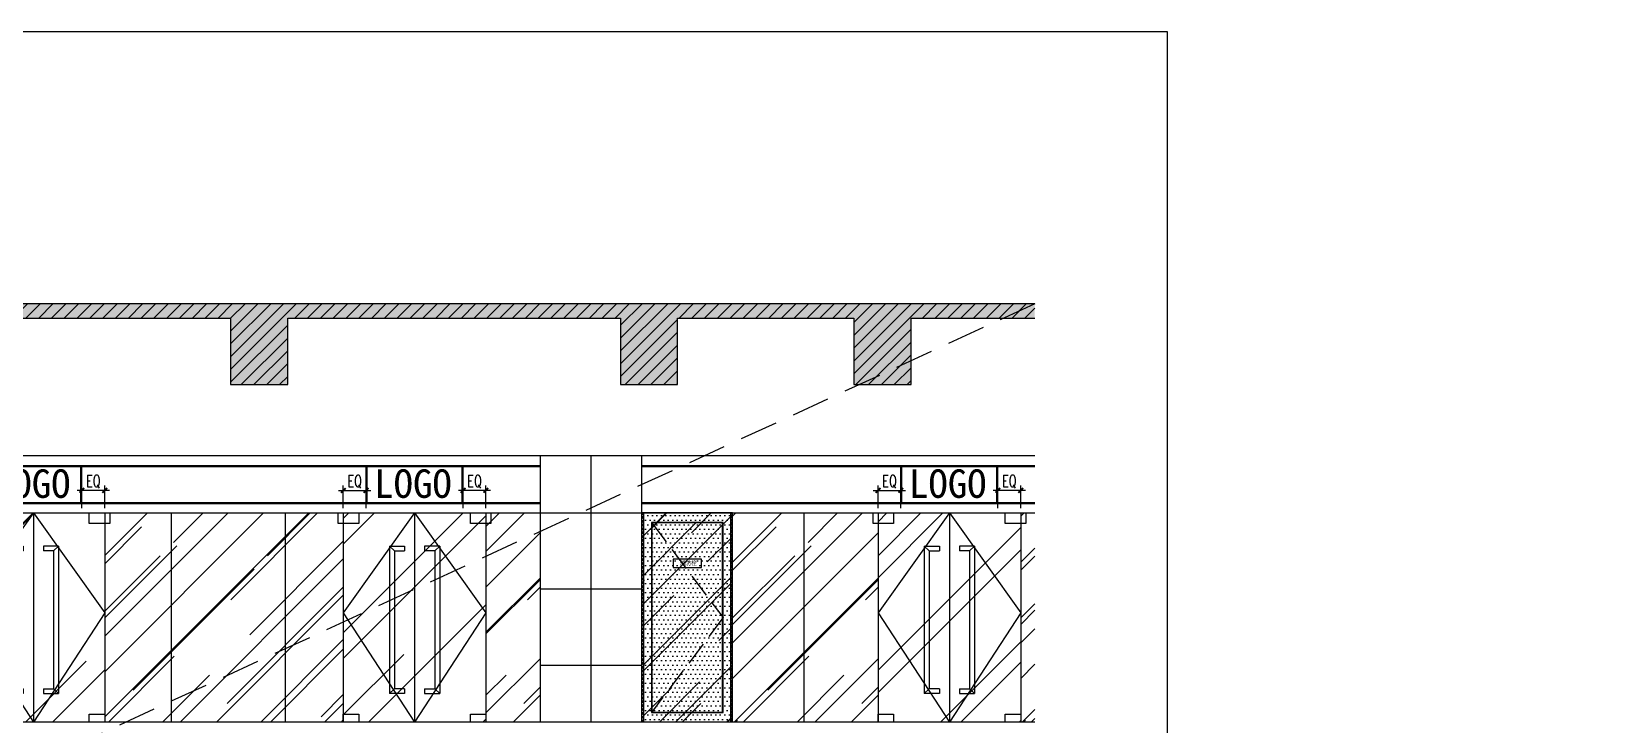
# Model space of a CAD drawing. Header units: millimetres. Extents: x 110215 to 630040, y -488650 to 141897.
# Drawn here: x 205620 to 222217, y 134608 to 141897 of the extents above; entities that cross this region are included whole.
import ezdxf
from ezdxf.enums import TextEntityAlignment as Align
from ezdxf.xclip import XClip

# ---------------------------------------------------------------- set-up
doc = ezdxf.new("R2010")
doc.units = ezdxf.units.MM
doc.header["$LTSCALE"] = 1000
doc.header["$XCLIPFRAME"] = 0
doc.linetypes.add('_DASH', pattern=[0.6, 0.4, -0.2])
doc.linetypes.add('DASH', pattern=[0.35, 0.25, -0.1])
doc.layers.get('Defpoints').update_dxf_attribs({"color": 2})
for name, color, linetype in [('0-140c立面材料填充', 250, 'Continuous'), ('0-140d立面材料分隔', 146, 'Continuous'), ('0-140立面图剖切线', 4, 'Continuous'), ('1', 4, 'Continuous'), ('7', 7, 'Continuous'), ('D-地面', 8, 'Continuous'), ('E立-ELEV1', 6, 'Continuous')]:
    doc.layers.add(name, color=color, linetype=linetype)
doc.styles.add('LOGO', font='arial.ttf', dxfattribs={"width": 0.9})
doc.styles.add('TXT', font='txt.shx', dxfattribs={"width": 0.7})
doc.styles.add('繁黑体', font='simhei.ttf')
doc.dimstyles.new('副本 1-50', dxfattribs={"dimscale": 50, "dimtxt": 2.5, "dimasz": 1, "dimexe": 1, "dimexo": 1, "dimgap": 0.6, "dimtad": 1, "dimdec": 0, "dimrnd": 5, "dimzin": 0, "dimdsep": 46, "dimtxsty": 'TXT', "dimblk": 'ARCHTICK', "dimcen": 4, "dimdle": 1, "dimclrd": 3, "dimclre": 3, "dimclrt": 3, "dimadec": 0, "dimazin": 0, "dimtfac": 1, "dimtdec": 0, "dimtix": 1, "dimtmove": 2, "dimatfit": 3, "dimldrblk": 'ARCHTICK', "dimfxl": 0, "dimtolj": 1, "dimtzin": 0, "dimarcsym": 0})

# ---------------------------------------------------------------- blocks, each defined once
blk = doc.blocks.new('_ArchTick')
at = {"color": 0, "linetype": 'ByBlock', "const_width": 0.4}
blk.add_lwpolyline([(-0.5, -0.5), (0.5, 0.5)], dxfattribs=at)
blk = doc.blocks.new('*D130')
at = {"color": 3, "lineweight": -2, "transparency": 16777216}
for p, q in [((2433331, 314145), (2433331, 314382)), ((2433571, 314145), (2433571, 314382)), ((2433621, 314332), (2433281, 314332))]:
    blk.add_line(p, q, dxfattribs=at)
at = {"layer": 'Defpoints', "color": 0, "transparency": 16777216}
for p in [(2433331, 314332), (2433331, 314095), (2433571, 314095)]:
    blk.add_point(p, dxfattribs=at)
at = {"color": 3, "lineweight": -2, "transparency": 16777216, "xscale": 50, "yscale": 50, "zscale": 50, "rotation": 180}
blk.add_blockref('_ArchTick', (2433331, 314332), dxfattribs=at)
at = {"color": 3, "lineweight": -2, "transparency": 16777216, "xscale": 50, "yscale": 50, "zscale": 50}
blk.add_blockref('_ArchTick', (2433571, 314332), dxfattribs=at)
at = {"color": 3, "transparency": 16777216, "insert": (2433451, 314425), "char_height": 125, "attachment_point": 5, "style": 'TXT'}
blk.add_mtext('\\A1;EQ', dxfattribs=at)
blk = doc.blocks.new('*D131')
at = {"color": 3, "lineweight": -2, "transparency": 16777216}
for p, q in [((2432071, 314145), (2432071, 314382)), ((2432311, 314145), (2432311, 314382)), ((2432021, 314332), (2432361, 314332))]:
    blk.add_line(p, q, dxfattribs=at)
at = {"layer": 'Defpoints', "color": 0, "transparency": 16777216}
for p in [(2432311, 314332), (2432071, 314095), (2432311, 314095)]:
    blk.add_point(p, dxfattribs=at)
at = {"color": 3, "lineweight": -2, "transparency": 16777216, "xscale": 50, "yscale": 50, "zscale": 50, "rotation": 180}
blk.add_blockref('_ArchTick', (2432071, 314332), dxfattribs=at)
at = {"color": 3, "lineweight": -2, "transparency": 16777216, "xscale": 50, "yscale": 50, "zscale": 50}
blk.add_blockref('_ArchTick', (2432311, 314332), dxfattribs=at)
at = {"color": 3, "transparency": 16777216, "insert": (2432191, 314425), "char_height": 125, "attachment_point": 5, "style": 'TXT'}
blk.add_mtext('\\A1;EQ', dxfattribs=at)
blk = doc.blocks.new('sfcdsdfs')
h = blk.add_hatch()
h.set_pattern_fill('玻璃', color=8, scale=500, angle=45)
h.set_pattern_definition([(45, (200271.63, 101466.2), (424.264, 1131.37), [7500, -1000, 2500, -500]), (45, (200565.1, 102113.2), (-823.78, 116.673), [1500, -165, 3000, -375]), (45, (200147.9, 101943.5), (1601.597, 2075.358), [4000, -700, 2000, -500])])
h.paths.add_polyline_path([(208729, 105040), (208729, 107240), (209644, 107240), (209644, 105040)])
at = {"layer": 'D-地面'}
h = blk.add_hatch(dxfattribs=at)
h.set_pattern_fill('DOTS', color=8, scale=30, style=0)
h.set_pattern_definition([(0, (200291.63, 101466.21), (23.8125, 47.625), [0, -47.625])])
h.paths.add_polyline_path([(209637, 105040), (208737, 105040), (208737, 107300), (209637, 107300)])
h.paths.add_polyline_path([(209632, 105040), (208742, 105040), (208742, 107300), (209632, 107300)])
h.paths.add_polyline_path([(208729, 105040), (208729, 107240), (209644, 107240), (209644, 105040)])
at = {"layer": 'E立-ELEV1'}
h = blk.add_hatch(dxfattribs=at)
h.set_pattern_fill('ANSI32', color=8, scale=3, style=0)
h.set_pattern_definition([(45, (212132.205, 104063.435), (-20.20558, 20.20558), []), (45, (212145.675, 104063.435), (-20.20558, 20.20558), [])])
h.paths.add_polyline_path([(208729, 105040), (208709, 105040), (208709, 107240), (208729, 107240)])
h = blk.add_hatch(dxfattribs=at)
h.set_pattern_fill('ANSI32', color=8, scale=3, style=0)
h.set_pattern_definition([(45, (211197.205, 104063.435), (-20.20558, 20.20558), []), (45, (211210.675, 104063.435), (-20.20558, 20.20558), [])])
h.paths.add_polyline_path([(209664, 105040), (209644, 105040), (209644, 107240), (209664, 107240)])
at = {"color": 1}
for p, q in [((208709, 105040), (208709, 107240)), ((209664, 107240), (208709, 107240)), ((208729, 105040), (208729, 107240)), ((209644, 105040), (209644, 107240)), ((209664, 105040), (209664, 107240)), ((209664, 105040), (209664, 107240)), ((209664, 105040), (208709, 105040))]:
    blk.add_line(p, q, dxfattribs=at)
at = {"color": 8, "linetype": 'DASH'}
blk.add_lwpolyline([(208814, 107135), (209564, 106140), (208809, 105140)], dxfattribs=at)
at = {"layer": '7', "color": 3}
blk.add_lwpolyline([(209336, 106666), (209336, 106755), (209038, 106755), (209038, 106666)], close=True, dxfattribs=at)
at = {"layer": 'E立-ELEV1', "color": 8}
blk.add_line((209564, 107140), (208809, 107140), dxfattribs=at)
at = {"layer": 'E立-ELEV1', "color": 4}
blk.add_lwpolyline([(208809, 107140), (208809, 105140), (209564, 105140), (209564, 107140)], dxfattribs=at)
at = {"layer": 'E立-ELEV1', "color": 3}
blk.add_lwpolyline([(208814, 107135), (208814, 105145), (209559, 105145), (209559, 107135), (208814, 107135)], close=True, dxfattribs=at)
at = {"layer": '1', "color": 3, "style": 'LOGO', "width": 0.9}
blk.add_text('消防栓', height=48, dxfattribs=at).set_placement((209287, 106689, 274), align=Align.RIGHT)
blk = doc.blocks.new('kjlkj')
at = {"layer": '0-140c立面材料填充'}
h = blk.add_hatch(dxfattribs=at)
h.set_pattern_fill('AR-RROOF', color=256, scale=50, angle=45, style=0)
h.set_pattern_definition([(45, (2419215.6, 311894.9), (1077.63, 2873.68), [19050, -2540, 6350, -1270]), (45, (2419961, 313538.3), (-2092.4, 296.35), [3810, -419.1, 7620, -952.5]), (45, (2418901.25, 313107.2), (4068.056, 5271.41), [10160, -1778, 5080, -1270])])
h.paths.add_polyline_path([(2433571.1, 314094.9), (2432071.1, 314094.9), (2432071.1, 311894.9), (2433571.1, 311894.9)])
at = {"color": 8}
for p, q in [((2432311.1, 314194.9), (2432311.1, 314594.9)), ((2432321.1, 314194.9), (2432321.1, 314594.9)), ((2433321.1, 314194.9), (2433321.1, 314594.9)), ((2433331.1, 314194.9), (2433331.1, 314594.9))]:
    blk.add_line(p, q, dxfattribs=at)
for points in [[(2432821.1, 314094.9), (2432071.1, 313044.9), (2432821.1, 311894.9)], [(2432821.1, 314094.9), (2433571.1, 313044.9), (2432821.1, 311894.9)]]:
    blk.add_lwpolyline(points, dxfattribs=at)
at = {"layer": '0-140d立面材料分隔'}
for p, q in [((2432071.1, 314094.9), (2432071.1, 311894.9)), ((2432821.1, 314094.9), (2432821.1, 311894.9)), ((2433571.1, 314094.9), (2433571.1, 311894.9))]:
    blk.add_line(p, q, dxfattribs=at)
at = {"layer": '0-140d立面材料分隔', "color": 1}
for p, q in [((2432609.7, 313694.9, -219.5), (2432556.9, 313744.9, -219.5)), ((2432556.9, 313744.9, -219.5), (2432556.9, 312194.9)), ((2432556.9, 313744.9, -219.5), (2432715.4, 313744.9, -219.5)), ((2432609.7, 313694.9, -219.5), (2432609.7, 312244.9)), ((2432609.7, 313694.9, -219.5), (2432715.4, 313694.9, -219.5)), ((2432715.4, 313744.9, -219.5), (2432715.4, 313694.9, -219.5)), ((2432926.8, 313744.9, -219.5), (2432926.8, 313694.9, -219.5)), ((2433085.4, 313744.9, -219.5), (2432926.8, 313744.9, -219.5)), ((2433032.5, 313694.9, -219.5), (2432926.8, 313694.9, -219.5)), ((2433032.5, 313694.9, -219.5), (2433085.4, 313744.9, -219.5)), ((2433032.5, 313694.9, -219.5), (2433032.5, 312244.9)), ((2433085.4, 313744.9, -219.5), (2433085.4, 312194.9)), ((2432609.7, 312244.9), (2432556.9, 312194.9)), ((2432715.4, 312194.9), (2432556.9, 312194.9)), ((2432715.4, 312244.9), (2432609.7, 312244.9)), ((2432715.4, 312244.9), (2432715.4, 312194.9)), ((2432926.8, 312244.9), (2433032.5, 312244.9)), ((2432926.8, 312244.9), (2432926.8, 312194.9)), ((2432926.8, 312194.9), (2433085.4, 312194.9)), ((2433032.5, 312244.9), (2433085.4, 312194.9))]:
    blk.add_line(p, q, dxfattribs=at)
for points in [[(2432018.3, 314094.9), (2432233.1, 314094.9), (2432233.1, 313984.9), (2432018.3, 313984.9)], [(2433409.2, 314094.9), (2433624, 314094.9), (2433624, 313984.9), (2433409.2, 313984.9)], [(2432071.1, 311978.2), (2432233.1, 311978.2), (2432233.1, 311894.9), (2432071.1, 311894.9)], [(2433409.2, 311978.2), (2433571.1, 311978.2), (2433571.1, 311894.9), (2433409.2, 311894.9)]]:
    blk.add_lwpolyline(points, close=True, dxfattribs=at)
at = {"color": 1, "style": '繁黑体'}
blk.add_text('LOGO', height=300, dxfattribs=at).set_placement((2432396, 314253.3, -219.5))
at = {"color": 8}
dim = blk.add_linear_dim(base=(2432311.1, 314332.1), p1=(2432071.1, 314094.9), p2=(2432311.1, 314094.9), text='EQ', dimstyle='副本 1-50', dxfattribs=at)
dim.commit()
dim.dimension.update_dxf_attribs({"geometry": '*D131', "text_midpoint": (2432191.1, 314424.6)})
dim = blk.add_linear_dim(base=(2433331.1, 314332.1), p1=(2433571.1, 314094.9), p2=(2433331.1, 314094.9), angle=180, text='EQ', dimstyle='副本 1-50', dxfattribs=at)
dim.commit()
dim.dimension.update_dxf_attribs({"geometry": '*D130', "text_midpoint": (2433451.1, 314424.6)})
blk = doc.blocks.new('DFSSDFSFS')
h = blk.add_hatch()
h.set_pattern_fill('ANSI31', color=250, scale=30)
h.paths.add_polyline_path([(204983.9, 108590.5), (204983.9, 109290.5), (208485.4, 109290.5), (208485.4, 108590.5), (209085.8, 108590.5), (209085.8, 109290.5), (210938.6, 109290.5), (210938.6, 108590.5), (211541.4, 108590.5), (211541.4, 109290.5), (214435.6, 109290.5), (214435.6, 108590.5), (215035.6, 108590.5), (215035.6, 109290.5), (217835.3, 109290.5), (217835.3, 108590.5), (218335.3, 108590.5), (218335.3, 109290.5), (220685.2, 109290.5), (220685.2, 108590.5), (221285.2, 108590.5), (221285.2, 109290.5), (224209, 109290.5), (224209, 108590.5), (224610.9, 108590.5), (224610.9, 109290.5), (224670.5, 109290.5), (224670.5, 108590.5), (225270.5, 108590.5), (225270.5, 109290.5), (227405.9, 109290.5), (227405.9, 108590.5), (227905.9, 108590.5), (227905.9, 109290.5), (230205.9, 109290.5), (230205.9, 108590.5), (230705.9, 108590.5), (230705.9, 109290.5), (232848.6, 109290.5), (232848.6, 108590.5), (233449.1, 108590.5), (233449.1, 109440.5), (191154.1, 109440.5), (191154.1, 109290.5), (193143.1, 109290.5), (193143.1, 108590.5), (193764.9, 108590.5), (193764.9, 109290.5), (196277.3, 109290.5), (196277.3, 108590.5), (196888.2, 108590.5), (196888.2, 109290.5), (199935.7, 109290.5), (199935.7, 108590.5), (200535.7, 108590.5), (200535.7, 109290.5), (204383.9, 109290.5), (204383.9, 108590.5)])
at = {"layer": '0-140c立面材料填充'}
h = blk.add_hatch(dxfattribs=at)
h.set_pattern_fill('AR-CONC', color=256)
h.paths.add_polyline_path([(224670.5, 108590.5), (225270.5, 108590.5), (225270.5, 109290.5), (227405.9, 109290.5), (227405.9, 108590.5), (227905.9, 108590.5), (227905.9, 109290.5), (230205.9, 109290.5), (230205.9, 108590.5), (230705.9, 108590.5), (230705.9, 109290.5), (232848.6, 109290.5), (232848.6, 108590.5), (233449.1, 108590.5), (233449.1, 109440.5), (191154.1, 109440.5), (191154.1, 109290.5), (193143.1, 109290.5), (193143.1, 108590.5), (193764.9, 108590.5), (193764.9, 109290.5), (196277.3, 109290.5), (196277.3, 108590.5), (196888.2, 108590.5), (196888.2, 109290.5), (199935.7, 109290.5), (199935.7, 108590.5), (200535.7, 108590.5), (200535.7, 109290.5), (204383.9, 109290.5), (204383.9, 108590.5), (204983.9, 108590.5), (204983.9, 109290.5), (208485.4, 109290.5), (208485.4, 108590.5), (209085.8, 108590.5), (209085.8, 109290.5), (210938.6, 109290.5), (210938.6, 108590.5), (211541.4, 108590.5), (211541.4, 109290.5), (214435.6, 109290.5), (214435.6, 108590.5), (215035.6, 108590.5), (215035.6, 109290.5), (217835.3, 109290.5), (217835.3, 108590.5), (218335.3, 108590.5), (218335.3, 109290.5), (220685.2, 109290.5), (220685.2, 108590.5), (221285.2, 108590.5), (221285.2, 109290.5), (224209, 109290.5), (224209, 108590.5), (224610.9, 108590.5), (224610.9, 109290.5), (224670.5, 109290.5)])
h = blk.add_hatch(dxfattribs=at)
h.set_pattern_fill('AR-RROOF', color=256, scale=600, angle=45)
h.set_pattern_definition([(45, (214159.1, 191670.96), (509.117, 1357.645), [9000, -1200, 3000, -600]), (45, (214511.25, 192447.4), (-988.535, 140.007), [1800, -198, 3600, -450]), (45, (214010.6, 192243.7), (1921.9162, 2490.43), [4800, -840, 2400, -600])])
h.paths.add_polyline_path([(205569.1, 105040.5), (205569.1, 107240.5), (203112, 107240.5), (203112, 107130.5), (203059.1, 107130.5), (203059.1, 105040.5), (203558.7, 105040.5)])
h = blk.add_hatch(dxfattribs=at)
h.set_pattern_fill('AR-RROOF', color=256, scale=600, angle=45)
h.set_pattern_definition([(45, (217279.1, 191670.96), (509.117, 1357.645), [9000, -1200, 3000, -600]), (45, (217631.25, 192447.4), (-988.535, 140.007), [1800, -198, 3600, -450]), (45, (217130.6, 192243.72), (1921.9162, 2490.43), [4800, -840, 2400, -600])])
h.paths.add_polyline_path([(207069.1, 107240.5), (207069.1, 105040.5), (207639.1, 105040.5), (207639.1, 107240.5)])
h = blk.add_hatch(dxfattribs=at)
h.set_pattern_fill('AR-RROOF', color=256, scale=600, angle=45)
h.set_pattern_definition([(45, (220834.1, 191670.97), (509.117, 1357.645), [9000, -1200, 3000, -600]), (45, (221186.25, 192447.4), (-988.535, 140.007), [1800, -198, 3600, -450]), (45, (220685.6, 192243.72), (1921.9162, 2490.43), [4800, -840, 2400, -600])])
h.paths.add_polyline_path([(209664.1, 107240.5), (209664.1, 105040.5), (211194.1, 105040.5), (211194.1, 107240.5)])
h = blk.add_hatch(dxfattribs=at)
h.set_pattern_fill('AR-RROOF', color=256, scale=600, angle=45)
h.set_pattern_definition([(45, (223864.1, 191670.97), (509.117, 1357.645), [9000, -1200, 3000, -600]), (45, (224216.25, 192447.4), (-988.535, 140.007), [1800, -198, 3600, -450]), (45, (223715.6, 192243.72), (1921.9162, 2490.43), [4800, -840, 2400, -600])])
h.paths.add_polyline_path([(212694.1, 107240.5), (212694.1, 105040.5), (217794.1, 105040.5), (217794.1, 107240.5)])
at = {"color": 251}
for p, q in [((203759.1, 107240.5), (203759.1, 105040.5)), ((204959.1, 107240.5), (204959.1, 105040.5)), ((210414.1, 107240.5), (210414.1, 105040.5))]:
    blk.add_line(p, q, dxfattribs=at)
for points in [[(200535.7, 109290.5), (204383.9, 109290.5), (204383.9, 108590.5), (204983.9, 108590.5), (204983.9, 109290.5), (208485.4, 109290.5), (208485.4, 108590.5), (209085.8, 108590.5), (209085.8, 109290.5), (210938.6, 109290.5), (210938.6, 108590.5), (211541.4, 108590.5), (211541.4, 109290.5), (214435.6, 109290.5), (214435.6, 108590.5), (215035.6, 108590.5), (215035.6, 109290.5), (217835.3, 109290.5), (217835.3, 108590.5), (218335.3, 108590.5), (218335.3, 109290.5), (220685.2, 109290.5)], [(233449.1, 109440.5), (191154.1, 109440.5), (191154.1, 109290.5)]]:
    blk.add_lwpolyline(points)
at = {"layer": '0-140c立面材料填充', "color": 251}
for p, q in [((208174.1, 107840.5), (208174.1, 105040.5)), ((207639.1, 107240.5), (208709.1, 107240.5)), ((207639.1, 106440.5), (208709.1, 106440.5)), ((207639.1, 105640.5), (208709.1, 105640.5))]:
    blk.add_line(p, q, dxfattribs=at)
at = {"layer": '0-140d立面材料分隔'}
for p, q in [((201299.1, 107740.5), (207639.1, 107740.5)), ((201299.1, 107730.5), (207639.1, 107730.5)), ((207639.1, 107840.5), (207639.1, 105040.5)), ((208709.1, 105040.5), (208709.1, 107840.5)), ((208709.1, 107740.5), (229649.1, 107740.5)), ((208709.1, 107730.5), (229649.1, 107730.5)), ((201299.1, 107350.5), (207639.1, 107350.5)), ((201299.1, 107340.5), (207639.1, 107340.5)), ((201299.1, 107240.5), (207639.1, 107240.5)), ((208709.1, 107350.5), (229649.1, 107350.5)), ((208709.1, 107340.5), (229649.1, 107340.5)), ((208709.1, 107240.5), (229649.1, 107240.5))]:
    blk.add_line(p, q, dxfattribs=at)
at = {"layer": '0-140立面图剖切线'}
for p, q in [((233449.1, 107840.5), (191054.1, 107840.5)), ((233449.1, 105040.5), (191154.1, 105040.5))]:
    blk.add_line(p, q, dxfattribs=at)
at = {"color": 8}
for p in [(-2230512, -206854.4), (-2226502, -206854.4), (-2220877, -206854.4)]:
    blk.add_blockref('kjlkj', p, dxfattribs=at)
blk.add_blockref('sfcdsdfs', (0, 0))

msp = doc.modelspace()

# ---------------------------------------------------------------- linework, layer by layer
at = {"color": 251, "linetype": '_DASH'}
msp.add_line((216173.3, 139032.7), (194563.9, 129086.1), dxfattribs=at)
msp.add_lwpolyline([(192018.6, 141896.8), (217564, 141896.8), (217564, 121785.6), (192018.6, 121785.6)], close=True)

# ---------------------------------------------------------------- block references
ref = msp.add_blockref('DFSSDFSFS', (3330.5, 29592.2))
XClip(ref).set_block_clipping_path([(188676.3809482968, 103048.9699246888), (212842.2398847945, 112304.5413532602)])

doc.saveas('drawing.dxf')
